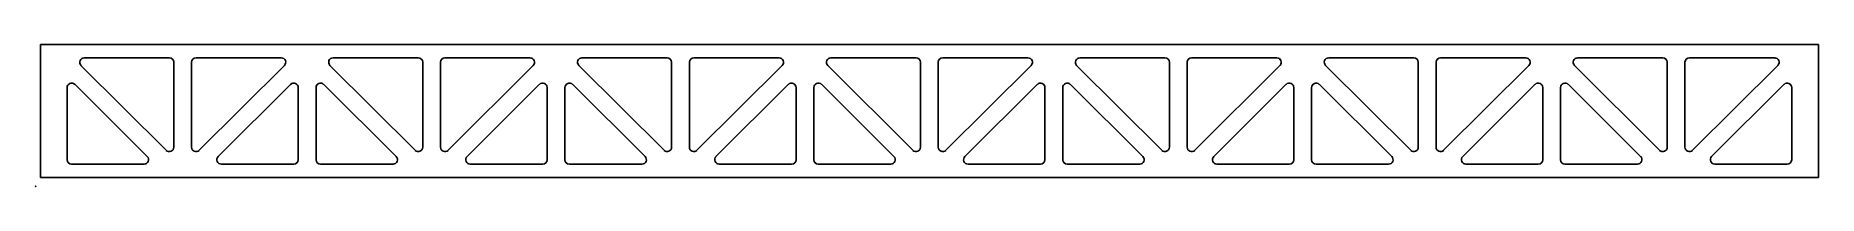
# Model space of a CAD drawing. Header units: centimetres. Extents: x 0 to 20.1, y 0 to 1.6.
import ezdxf

# ---------------------------------------------------------------- set-up
doc = ezdxf.new("R2010")
doc.units = ezdxf.units.CM
doc.header["$MEASUREMENT"] = 0
doc.layers.add('dxf v2_Sketch1', color=7, linetype='Continuous')

msp = doc.modelspace()

# ---------------------------------------------------------------- linework, layer by layer
at = {"layer": 'dxf v2_Sketch1'}
for p, q in [((0.054, 1.602), (0.054, 0.102)), ((20.054, 1.602), (0.054, 1.602)), ((0.546, 1.452), (1.504, 1.452)), ((1.804, 1.452), (2.763, 1.452)), ((3.346, 1.452), (4.304, 1.452)), ((4.604, 1.452), (5.563, 1.452)), ((6.146, 1.452), (7.104, 1.452)), ((7.404, 1.452), (8.363, 1.452)), ((8.946, 1.452), (9.904, 1.452)), ((10.204, 1.452), (11.163, 1.452)), ((11.746, 1.452), (12.704, 1.452)), ((13.004, 1.452), (13.963, 1.452)), ((14.546, 1.452), (15.504, 1.452)), ((15.804, 1.452), (16.763, 1.452)), ((17.346, 1.452), (18.304, 1.452)), ((18.604, 1.452), (19.563, 1.452)), ((20.054, 0.102), (20.054, 1.602)), ((1.469, 0.408), (0.51, 1.366)), ((1.554, 1.402), (1.554, 0.443)), ((1.754, 0.443), (1.754, 1.402)), ((2.798, 1.366), (1.839, 0.408)), ((4.269, 0.408), (3.31, 1.366)), ((4.354, 1.402), (4.354, 0.443)), ((4.554, 0.443), (4.554, 1.402)), ((5.598, 1.366), (4.639, 0.408)), ((7.069, 0.408), (6.11, 1.366)), ((7.154, 1.402), (7.154, 0.443)), ((7.354, 0.443), (7.354, 1.402)), ((8.398, 1.366), (7.439, 0.408)), ((9.869, 0.408), (8.91, 1.366)), ((9.954, 1.402), (9.954, 0.443)), ((10.154, 0.443), (10.154, 1.402)), ((11.198, 1.366), (10.239, 0.408)), ((12.669, 0.408), (11.71, 1.366)), ((12.754, 1.402), (12.754, 0.443)), ((12.954, 0.443), (12.954, 1.402)), ((13.998, 1.366), (13.039, 0.408)), ((15.469, 0.408), (14.51, 1.366)), ((15.554, 1.402), (15.554, 0.443)), ((15.754, 0.443), (15.754, 1.402)), ((16.798, 1.366), (15.839, 0.408)), ((18.269, 0.408), (17.31, 1.366)), ((18.354, 1.402), (18.354, 0.443)), ((18.554, 0.443), (18.554, 1.402)), ((19.598, 1.366), (18.639, 0.408)), ((0.354, 0.302), (0.354, 1.117)), ((0.439, 1.153), (1.255, 0.337)), ((2.053, 0.337), (2.869, 1.153)), ((2.954, 1.117), (2.954, 0.302)), ((3.154, 0.302), (3.154, 1.117)), ((3.239, 1.153), (4.055, 0.337)), ((4.853, 0.337), (5.669, 1.153)), ((5.754, 1.117), (5.754, 0.302)), ((5.954, 0.302), (5.954, 1.117)), ((6.039, 1.153), (6.855, 0.337)), ((7.653, 0.337), (8.469, 1.153)), ((8.554, 1.117), (8.554, 0.302)), ((8.754, 0.302), (8.754, 1.117)), ((8.839, 1.153), (9.655, 0.337)), ((10.453, 0.337), (11.269, 1.153)), ((11.354, 1.117), (11.354, 0.302)), ((11.554, 0.302), (11.554, 1.117)), ((11.639, 1.153), (12.455, 0.337)), ((13.253, 0.337), (14.069, 1.153)), ((14.154, 1.117), (14.154, 0.302)), ((14.354, 0.302), (14.354, 1.117)), ((14.439, 1.153), (15.255, 0.337)), ((16.053, 0.337), (16.869, 1.153)), ((16.954, 1.117), (16.954, 0.302)), ((17.154, 0.302), (17.154, 1.117)), ((17.239, 1.153), (18.055, 0.337)), ((18.853, 0.337), (19.669, 1.153)), ((19.754, 1.117), (19.754, 0.302)), ((1.22, 0.252), (0.404, 0.252)), ((2.904, 0.252), (2.089, 0.252)), ((4.02, 0.252), (3.204, 0.252)), ((5.704, 0.252), (4.889, 0.252)), ((6.82, 0.252), (6.004, 0.252)), ((8.504, 0.252), (7.689, 0.252)), ((9.62, 0.252), (8.804, 0.252)), ((11.304, 0.252), (10.489, 0.252)), ((12.42, 0.252), (11.604, 0.252)), ((14.104, 0.252), (13.289, 0.252)), ((15.22, 0.252), (14.404, 0.252)), ((16.904, 0.252), (16.089, 0.252)), ((18.02, 0.252), (17.204, 0.252)), ((19.704, 0.252), (18.889, 0.252)), ((0.054, 0.102), (20.054, 0.102))]:
    msp.add_line(p, q, dxfattribs=at)
for centre, start, end in [((0.546, 1.402), 90, 225), ((1.504, 1.402), 0, 90), ((1.804, 1.402), 90, 180), ((2.763, 1.402), 315, 90), ((3.346, 1.402), 90, 225), ((4.304, 1.402), 0, 90), ((4.604, 1.402), 90, 180), ((5.563, 1.402), 315, 90), ((6.146, 1.402), 90, 225), ((7.104, 1.402), 0, 90), ((7.404, 1.402), 90, 180), ((8.363, 1.402), 315, 90), ((8.946, 1.402), 90, 225), ((9.904, 1.402), 0, 90), ((10.204, 1.402), 90, 180), ((11.163, 1.402), 315, 90), ((11.746, 1.402), 90, 225), ((12.704, 1.402), 0, 90), ((13.004, 1.402), 90, 180), ((13.963, 1.402), 315, 90), ((14.546, 1.402), 90, 225), ((15.504, 1.402), 0, 90), ((15.804, 1.402), 90, 180), ((16.763, 1.402), 315, 90), ((17.346, 1.402), 90, 225), ((18.304, 1.402), 360, 90), ((18.604, 1.402), 90, 180), ((19.563, 1.402), 315, 90), ((0.404, 1.117), 45, 180), ((2.904, 1.117), 360, 135), ((3.204, 1.117), 45, 180), ((5.704, 1.117), 360, 135), ((6.004, 1.117), 45, 180), ((8.504, 1.117), 360, 135), ((8.804, 1.117), 45, 180), ((11.304, 1.117), 360, 135), ((11.604, 1.117), 45, 180), ((14.104, 1.117), 360, 135), ((14.404, 1.117), 45, 180), ((16.904, 1.117), 360, 135), ((17.204, 1.117), 45, 180), ((19.704, 1.117), 360, 135), ((1.504, 0.443), 225, 0), ((1.804, 0.443), 180, 315), ((4.304, 0.443), 225, 360), ((4.604, 0.443), 180, 315), ((7.104, 0.443), 225, 0), ((7.404, 0.443), 180, 315), ((9.904, 0.443), 225, 0), ((10.204, 0.443), 180, 315), ((12.704, 0.443), 225, 0), ((13.004, 0.443), 180, 315), ((15.504, 0.443), 225, 0), ((15.804, 0.443), 180, 315), ((18.304, 0.443), 225, 0), ((18.604, 0.443), 180, 315), ((0.404, 0.302), 180, 270), ((1.22, 0.302), 270, 45), ((2.089, 0.302), 135, 270), ((2.904, 0.302), 270, 0), ((3.204, 0.302), 180, 270), ((4.02, 0.302), 270, 45), ((4.889, 0.302), 135, 270), ((5.704, 0.302), 270, 360), ((6.004, 0.302), 180, 270), ((6.82, 0.302), 270, 45), ((7.689, 0.302), 135, 270), ((8.504, 0.302), 270, 0), ((8.804, 0.302), 180, 270), ((9.62, 0.302), 270, 45), ((10.489, 0.302), 135, 270), ((11.304, 0.302), 270, 0), ((11.604, 0.302), 180, 270), ((12.42, 0.302), 270, 45), ((13.289, 0.302), 135, 270), ((14.104, 0.302), 270, 360), ((14.404, 0.302), 180, 270), ((15.22, 0.302), 270, 45), ((16.089, 0.302), 135, 270), ((16.904, 0.302), 270, 360), ((17.204, 0.302), 180, 270), ((18.02, 0.302), 270, 45), ((18.889, 0.302), 135, 270), ((19.704, 0.302), 270, 0)]:
    msp.add_arc(centre, 0.05, start, end, dxfattribs=at)
msp.add_point((0, 0), dxfattribs=at)

doc.saveas('drawing.dxf')
